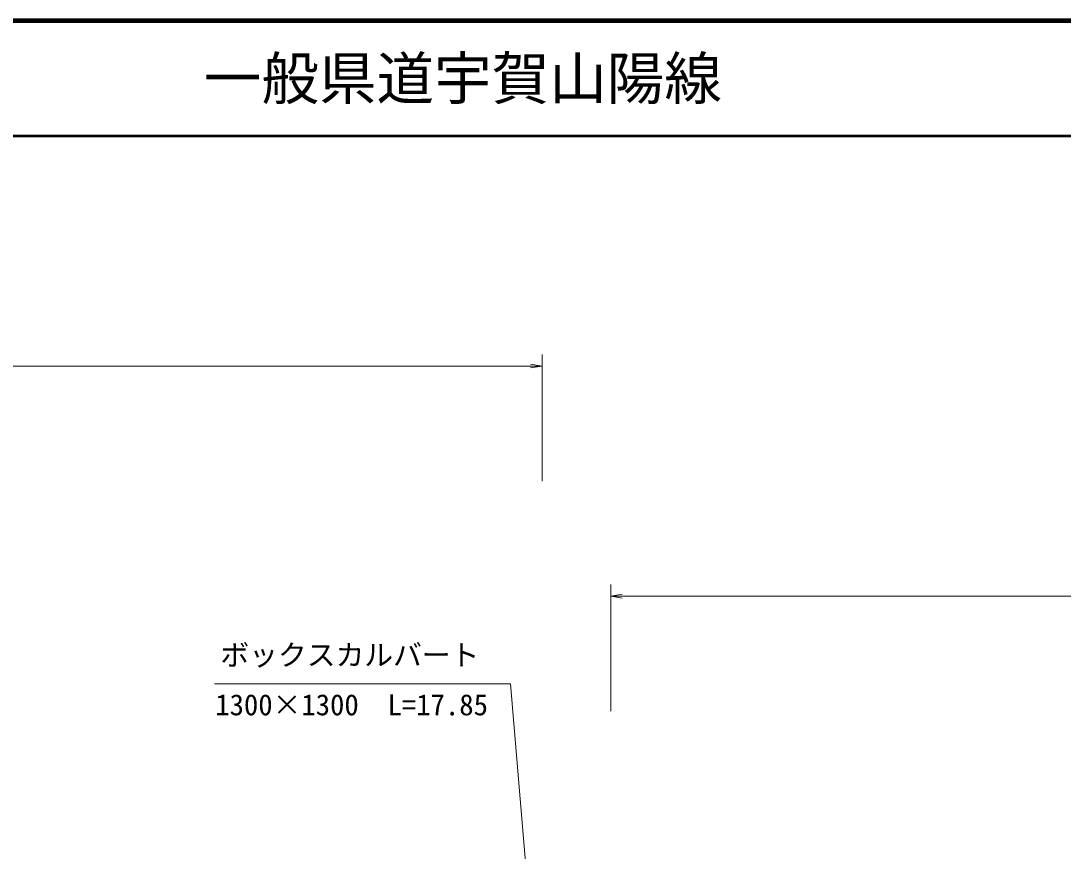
# Model space of a CAD drawing. Units: millimetres at full size, sheet at 1:1000; details may follow other scales. Extents: x 40000 to 680000, y 20000 to 380000.
# Drawn here: x 200830 to 291395, y 307836 to 380000 of the extents above; entities that cross this region are included whole.
import ezdxf
from ezdxf.enums import TextEntityAlignment as Align

# ---------------------------------------------------------------- set-up
doc = ezdxf.new("R2010")
doc.units = ezdxf.units.MM
doc.header["$LTSCALE"] = 1000
for name, color, linetype, lineweight in [('M-STR-HTXT', 7, 'Continuous', 13), ('M-TTL', 2, 'Continuous', 140), ('M-TTL-LINE', 7, 'Continuous', 50)]:
    doc.layers.add(name, color=color, linetype=linetype, lineweight=lineweight)
doc.layers.add('M-TTL-TXT', color=7, linetype='Continuous')
doc.styles.add('ＭＳ ゴシック', font='')
doc.styles.get('ＭＳ ゴシック').set_extended_font_data('MS Gothic')

# ---------------------------------------------------------------- blocks, each defined once
blk = doc.blocks.new('open_arrow')
at = {"color": 0, "linetype": 'Continuous', "lineweight": -2}
blk.add_lwpolyline([(7.5, 1.25), (0, 0), (7.5, -1.25)], dxfattribs=at)

msp = doc.modelspace()

# ---------------------------------------------------------------- linework, layer by layer
at = {"layer": 'M-STR-HTXT'}
for p, q in [((246114, 340000), (246114, 351000)), ((73359, 350000), (246114, 350000)), ((252080, 320000), (252080, 331000)), ((252080, 330000), (403124, 330000)), ((243374, 322375), (217669, 322375)), ((243374, 322375), (247250, 276790))]:
    msp.add_line(p, q, dxfattribs=at)
at = {"layer": 'M-TTL'}
msp.add_line((680000, 380000), (40000, 380000), dxfattribs=at)
at = {"layer": 'M-TTL-LINE'}
msp.add_line((40000, 370000), (680000, 370000), dxfattribs=at)

# ---------------------------------------------------------------- block references
at = {"layer": 'M-STR-HTXT', "xscale": 133, "yscale": 133, "rotation": 180}
msp.add_blockref('open_arrow', (246114, 350000), dxfattribs=at)
at = {"layer": 'M-STR-HTXT', "xscale": 133, "yscale": 133}
msp.add_blockref('open_arrow', (252080, 330000), dxfattribs=at)

# ---------------------------------------------------------------- texts
at = {"layer": 'M-STR-HTXT', "style": 'ＭＳ ゴシック'}
msp.add_text('ボックスカルバート', height=1833, dxfattribs=at).set_placement((218170, 323422), align=Align.BOTTOM_LEFT)
msp.add_text('1300×1300\u3000L=17.85', height=1833, dxfattribs=at).set_placement((241419, 319092), align=Align.BOTTOM_RIGHT)
at = {"layer": 'M-TTL-TXT', "style": 'ＭＳ ゴシック'}
msp.add_text('一般県道宇賀山陽線', height=3666, dxfattribs=at).set_placement((216734, 375000), align=Align.MIDDLE_LEFT)

doc.saveas('drawing.dxf')
